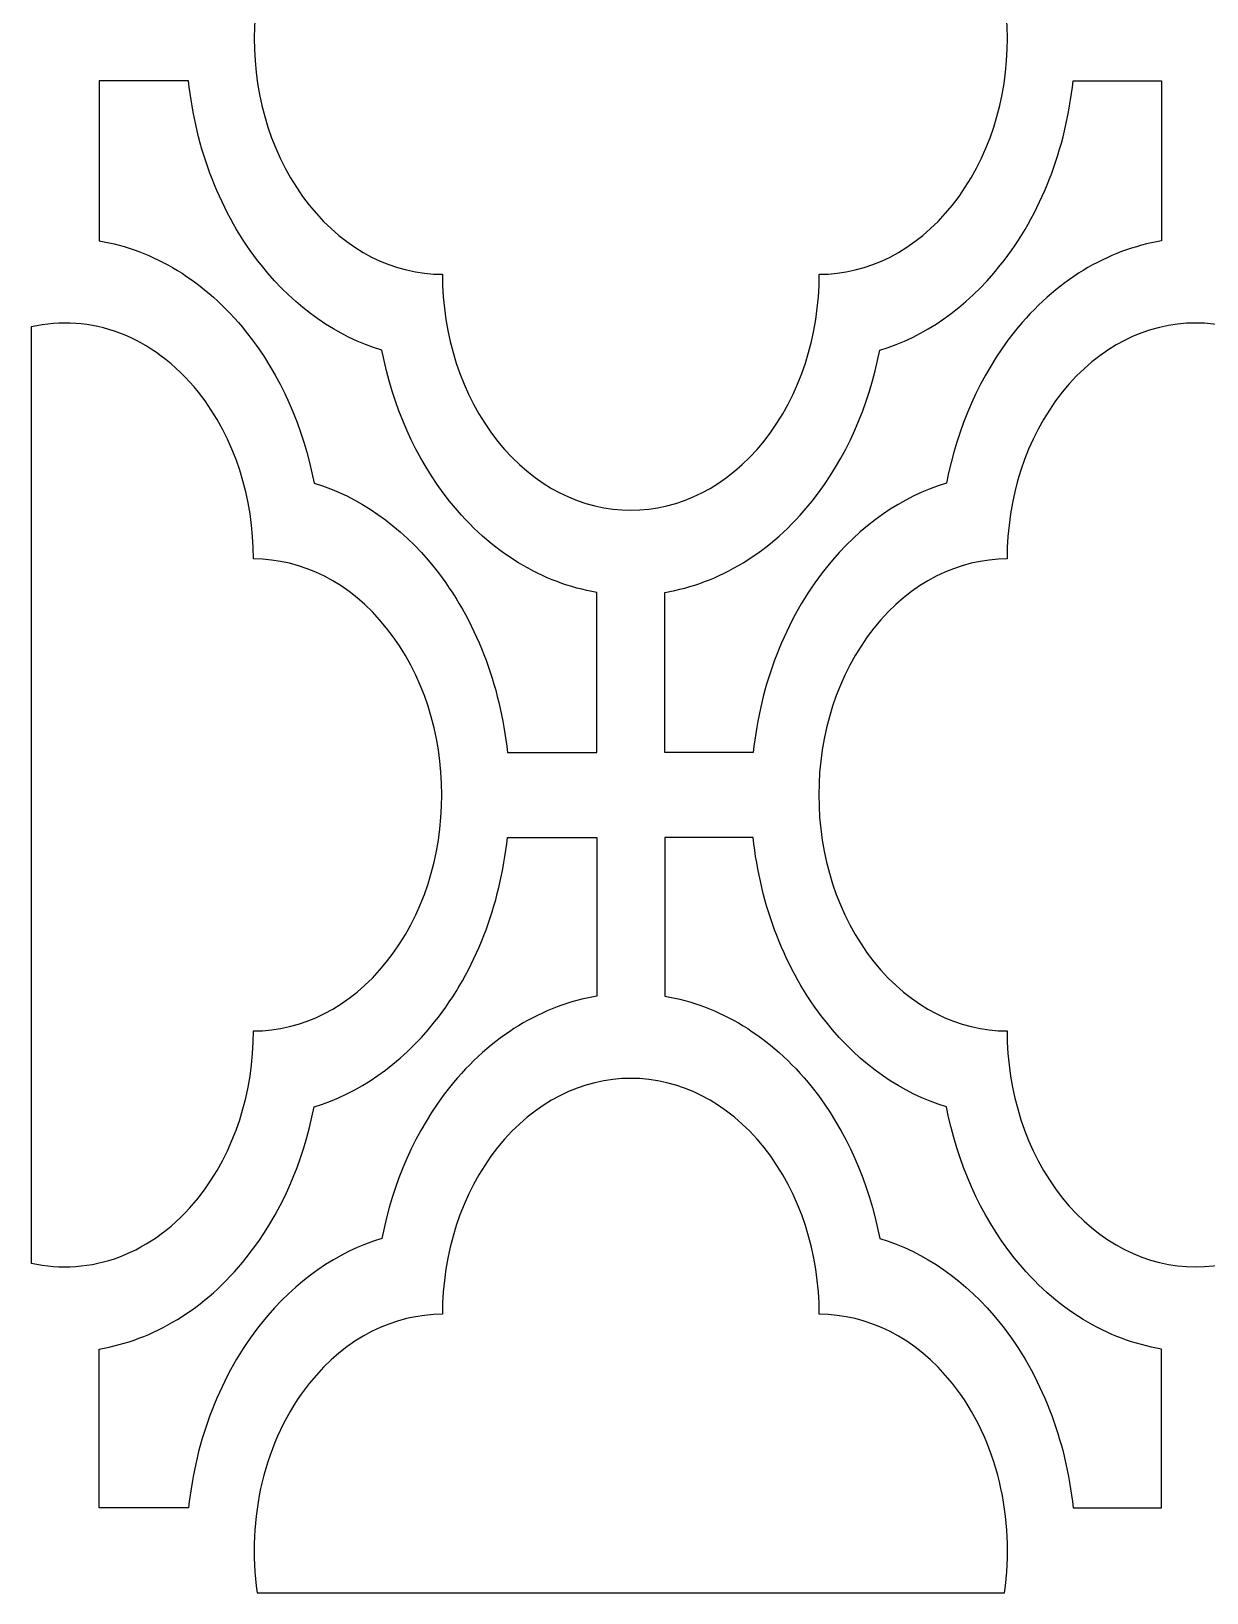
# Model space of a CAD drawing. Header units: centimetres. Extents: x -88 to 88, y -108 to 108.
# Drawn here: x -88.41 to -60.54, y -108.5 to -71.49 of the extents above; entities that cross this region are included whole.
import ezdxf

# ---------------------------------------------------------------- set-up
doc = ezdxf.new("R2010")
doc.units = ezdxf.units.CM
doc.header["$MEASUREMENT"] = 0
doc.layers.add('layer 1', color=7, linetype='Continuous')

msp = doc.modelspace()

# ---------------------------------------------------------------- linework, layer by layer
at = {"layer": 'layer 1', "color": 114}
for points, knots in [([(-78.66422, -66.06932), (-78.66373, -64.63866), (-78.22777, -63.20819), (-77.35632, -62.11689), (-77.35632, -62.11689), (-75.61244, -59.93305), (-72.78399, -59.93306), (-71.04011, -62.11689), (-71.04011, -62.11689), (-70.16868, -63.20819), (-69.7327, -64.63864), (-69.7322, -66.06932), (-69.7322, -66.06932), (-68.58977, -66.06992), (-67.44749, -66.61589), (-66.57605, -67.70718), (-66.57605, -67.70718), (-64.83218, -69.89103), (-64.83218, -73.43306), (-66.57605, -75.6169), (-66.57605, -75.6169), (-67.44743, -76.70812), (-68.58962, -77.25407), (-69.73198, -77.25476), (-69.73198, -77.25476), (-69.73246, -78.68549), (-70.16847, -80.11604), (-71.03995, -81.20739), (-71.03995, -81.20739), (-72.78392, -83.39134), (-75.61251, -83.39132), (-77.35648, -81.20738), (-77.35648, -81.20738), (-78.22795, -80.11604), (-78.66396, -78.68552), (-78.66444, -77.25478), (-78.66444, -77.25478), (-79.8068, -77.2541), (-80.949, -76.70812), (-81.82038, -75.6169), (-81.82038, -75.6169), (-83.56426, -73.43306), (-83.56426, -69.89103), (-81.82038, -67.70718), (-81.82038, -67.70718), (-80.94894, -66.61589), (-79.80667, -66.06992), (-78.66422, -66.06932)], [0, 0, 0, 0, 0.07692308, 0.07692308, 0.07692308, 0.07692308, 0.15384615, 0.15384615, 0.15384615, 0.15384615, 0.23076923, 0.23076923, 0.23076923, 0.23076923, 0.30769231, 0.30769231, 0.30769231, 0.30769231, 0.38461538, 0.38461538, 0.38461538, 0.38461538, 0.46153846, 0.46153846, 0.46153846, 0.46153846, 0.53846154, 0.53846154, 0.53846154, 0.53846154, 0.61538462, 0.61538462, 0.61538462, 0.61538462, 0.69230769, 0.69230769, 0.69230769, 0.69230769, 0.76923077, 0.76923077, 0.76923077, 0.76923077, 0.84615385, 0.84615385, 0.84615385, 0.84615385, 1, 1, 1, 1]), ([(-86.8055, -72.6689), (-86.8055, -72.6689), (-84.68324, -72.66886), (-84.68324, -72.66886), (-84.68324, -72.66886), (-84.51374, -74.26795), (-83.93849, -75.81244), (-82.95751, -77.04091), (-82.95751, -77.04091), (-82.14012, -78.06451), (-81.14753, -78.73537), (-80.10048, -79.05346), (-80.10048, -79.05346), (-79.84649, -80.36462), (-79.31082, -81.60762), (-78.49344, -82.63121), (-78.49344, -82.63121), (-77.51245, -83.85969), (-76.27909, -84.58008), (-75.00213, -84.79234), (-75.00213, -84.79234), (-75.00213, -84.79234), (-75.00213, -88.58664), (-75.00213, -88.58664), (-75.00213, -88.58664), (-75.00213, -88.58664), (-75.00214, -88.58664), (-75.00214, -88.58664), (-75.00214, -88.58664), (-75.00214, -88.58664), (-75.00215, -88.58664), (-75.00215, -88.58664), (-75.00215, -88.58664), (-75.00215, -88.58664), (-77.12436, -88.58669), (-77.12436, -88.58669), (-77.12436, -88.58669), (-77.29382, -86.98751), (-77.86909, -85.44292), (-78.85013, -84.21438), (-78.85013, -84.21438), (-79.6675, -83.19079), (-80.66009, -82.51997), (-81.70711, -82.20189), (-81.70711, -82.20189), (-81.96111, -80.8907), (-82.49681, -79.64768), (-83.31419, -78.62408), (-83.31419, -78.62408), (-84.29518, -77.3956), (-85.52856, -76.67523), (-86.8055, -76.46297), (-86.8055, -76.46297), (-86.8055, -75.19829), (-86.8055, -73.93358), (-86.8055, -72.6689)], [0, 0, 0, 0, 0.06666667, 0.06666667, 0.06666667, 0.06666667, 0.13333333, 0.13333333, 0.13333333, 0.13333333, 0.2, 0.2, 0.2, 0.2, 0.26666667, 0.26666667, 0.26666667, 0.26666667, 0.33333333, 0.33333333, 0.33333333, 0.33333333, 0.4, 0.4, 0.4, 0.4, 0.46666667, 0.46666667, 0.46666667, 0.46666667, 0.53333333, 0.53333333, 0.53333333, 0.53333333, 0.6, 0.6, 0.6, 0.6, 0.66666667, 0.66666667, 0.66666667, 0.66666667, 0.73333333, 0.73333333, 0.73333333, 0.73333333, 0.8, 0.8, 0.8, 0.8, 0.86666667, 0.86666667, 0.86666667, 0.86666667, 1, 1, 1, 1]), ([(-61.61594, -72.66892), (-61.61594, -72.66892), (-63.71315, -72.66892), (-63.71315, -72.66892), (-63.71315, -72.66892), (-63.88266, -74.268), (-64.45796, -75.81246), (-65.43892, -77.04091), (-65.43892, -77.04091), (-66.25629, -78.06449), (-67.24888, -78.73537), (-68.29591, -79.05345), (-68.29591, -79.05345), (-68.54991, -80.36462), (-69.08562, -81.60763), (-69.90298, -82.63121), (-69.90298, -82.63121), (-70.88399, -83.85971), (-72.11736, -84.5801), (-73.39434, -84.79235), (-73.39434, -84.79235), (-73.39434, -84.79235), (-73.38907, -88.58662), (-73.38907, -88.58662), (-73.38907, -88.58662), (-73.38907, -88.58662), (-73.38907, -88.58664), (-73.38907, -88.58664), (-73.38907, -88.58664), (-73.38907, -88.58664), (-71.29708, -88.58664), (-71.29708, -88.58664), (-71.29708, -88.58664), (-71.12757, -86.98756), (-70.55228, -85.4431), (-69.57131, -84.21465), (-69.57131, -84.21465), (-68.75395, -83.19107), (-67.76135, -82.52019), (-66.71433, -82.20211), (-66.71433, -82.20211), (-66.46032, -80.89094), (-65.92462, -79.64793), (-65.10725, -78.62435), (-65.10725, -78.62435), (-64.12624, -77.39584), (-62.89287, -76.67545), (-61.6159, -76.46321), (-61.6159, -76.46321), (-61.61591, -75.25091), (-61.61593, -74.03859), (-61.61594, -72.8263), (-61.61594, -72.8263), (-61.61594, -72.8263), (-61.61594, -72.82551), (-61.61594, -72.82551), (-61.61594, -72.82551), (-61.61594, -72.82551), (-61.61594, -72.66892), (-61.61594, -72.66892)], [0, 0, 0, 0, 0.0625, 0.0625, 0.0625, 0.0625, 0.125, 0.125, 0.125, 0.125, 0.1875, 0.1875, 0.1875, 0.1875, 0.25, 0.25, 0.25, 0.25, 0.3125, 0.3125, 0.3125, 0.3125, 0.375, 0.375, 0.375, 0.375, 0.4375, 0.4375, 0.4375, 0.4375, 0.5, 0.5, 0.5, 0.5, 0.5625, 0.5625, 0.5625, 0.5625, 0.625, 0.625, 0.625, 0.625, 0.6875, 0.6875, 0.6875, 0.6875, 0.75, 0.75, 0.75, 0.75, 0.8125, 0.8125, 0.8125, 0.8125, 0.875, 0.875, 0.875, 0.875, 1, 1, 1, 1]), ([(-56.34601, -95.18624), (-56.3465, -96.6169), (-56.78247, -98.04737), (-57.65391, -99.13866), (-57.65391, -99.13866), (-59.3978, -101.32251), (-62.22624, -101.3225), (-63.97012, -99.13866), (-63.97012, -99.13866), (-64.84155, -98.04737), (-65.27754, -96.61692), (-65.27803, -95.18624), (-65.27803, -95.18624), (-66.42047, -95.18563), (-67.56275, -94.63967), (-68.43418, -93.54838), (-68.43418, -93.54838), (-70.17806, -91.36453), (-70.17806, -87.8225), (-68.43418, -85.63866), (-68.43418, -85.63866), (-67.5628, -84.54744), (-66.42062, -84.00148), (-65.27825, -84.0008), (-65.27825, -84.0008), (-65.27777, -82.57006), (-64.84177, -81.13952), (-63.97028, -80.04816), (-63.97028, -80.04816), (-62.22632, -77.86421), (-59.39773, -77.86424), (-57.65376, -80.04817), (-57.65376, -80.04817), (-56.78228, -81.13952), (-56.34628, -82.57004), (-56.3458, -84.00078), (-56.3458, -84.00078), (-55.20343, -84.00146), (-54.06124, -84.54744), (-53.18986, -85.63866), (-53.18986, -85.63866), (-51.44597, -87.8225), (-51.44597, -91.36453), (-53.18986, -93.54838), (-53.18986, -93.54838), (-54.06129, -94.63967), (-55.20357, -95.18563), (-56.34601, -95.18624)], [0, 0, 0, 0, 0.07692308, 0.07692308, 0.07692308, 0.07692308, 0.15384615, 0.15384615, 0.15384615, 0.15384615, 0.23076923, 0.23076923, 0.23076923, 0.23076923, 0.30769231, 0.30769231, 0.30769231, 0.30769231, 0.38461538, 0.38461538, 0.38461538, 0.38461538, 0.46153846, 0.46153846, 0.46153846, 0.46153846, 0.53846154, 0.53846154, 0.53846154, 0.53846154, 0.61538462, 0.61538462, 0.61538462, 0.61538462, 0.69230769, 0.69230769, 0.69230769, 0.69230769, 0.76923077, 0.76923077, 0.76923077, 0.76923077, 0.84615385, 0.84615385, 0.84615385, 0.84615385, 1, 1, 1, 1]), ([(-88.41334, -100.68574), (-88.41334, -100.68574), (-88.41334, -78.50101), (-88.41334, -78.50101), (-88.41334, -78.50101), (-87.01969, -78.18337), (-85.52857, -78.69907), (-84.45132, -80.0481), (-84.45132, -80.0481), (-83.57989, -81.13939), (-83.1439, -82.56984), (-83.14341, -84.00052), (-83.14341, -84.00052), (-82.00097, -84.00113), (-80.85869, -84.54709), (-79.98726, -85.63838), (-79.98726, -85.63838), (-78.24338, -87.82223), (-78.24338, -91.36426), (-79.98726, -93.5481), (-79.98726, -93.5481), (-80.85864, -94.63932), (-82.00082, -95.18528), (-83.14319, -95.18596), (-83.14319, -95.18596), (-83.14367, -96.6167), (-83.57967, -98.04724), (-84.45116, -99.1386), (-84.45116, -99.1386), (-85.52845, -100.48768), (-87.01962, -101.00337), (-88.41334, -100.68574)], [0, 0, 0, 0, 0.11111111, 0.11111111, 0.11111111, 0.11111111, 0.22222222, 0.22222222, 0.22222222, 0.22222222, 0.33333333, 0.33333333, 0.33333333, 0.33333333, 0.44444444, 0.44444444, 0.44444444, 0.44444444, 0.55555556, 0.55555556, 0.55555556, 0.55555556, 0.66666667, 0.66666667, 0.66666667, 0.66666667, 0.77777778, 0.77777778, 0.77777778, 0.77777778, 1, 1, 1, 1]), ([(-86.8008, -106.48652), (-86.8008, -106.48652), (-84.68328, -106.48652), (-84.68328, -106.48652), (-84.68328, -106.48652), (-84.51377, -104.88744), (-83.93847, -103.34298), (-82.95751, -102.11453), (-82.95751, -102.11453), (-82.14014, -101.09095), (-81.14755, -100.42007), (-80.10052, -100.10199), (-80.10052, -100.10199), (-79.84652, -98.79082), (-79.31081, -97.54781), (-78.49344, -96.52423), (-78.49344, -96.52423), (-77.51244, -95.29573), (-76.27907, -94.57533), (-75.00209, -94.36309), (-75.00209, -94.36309), (-75.00209, -94.36309), (-75.00214, -90.60012), (-75.00214, -90.60012), (-75.00214, -90.60012), (-75.00214, -90.60012), (-77.12436, -90.60012), (-77.12436, -90.60012), (-77.12436, -90.60012), (-77.29387, -92.1992), (-77.86916, -93.74366), (-78.85013, -94.97211), (-78.85013, -94.97211), (-79.66749, -95.99569), (-80.66009, -96.66657), (-81.70711, -96.98465), (-81.70711, -96.98465), (-81.96112, -98.29582), (-82.49682, -99.53883), (-83.31419, -100.56241), (-83.31419, -100.56241), (-84.2952, -101.79092), (-85.52857, -102.51131), (-86.80554, -102.72355), (-86.80554, -102.72355), (-86.80553, -103.97794), (-86.80676, -105.23217), (-86.8008, -106.48652)], [0, 0, 0, 0, 0.07692308, 0.07692308, 0.07692308, 0.07692308, 0.15384615, 0.15384615, 0.15384615, 0.15384615, 0.23076923, 0.23076923, 0.23076923, 0.23076923, 0.30769231, 0.30769231, 0.30769231, 0.30769231, 0.38461538, 0.38461538, 0.38461538, 0.38461538, 0.46153846, 0.46153846, 0.46153846, 0.46153846, 0.53846154, 0.53846154, 0.53846154, 0.53846154, 0.61538462, 0.61538462, 0.61538462, 0.61538462, 0.69230769, 0.69230769, 0.69230769, 0.69230769, 0.76923077, 0.76923077, 0.76923077, 0.76923077, 0.84615385, 0.84615385, 0.84615385, 0.84615385, 1, 1, 1, 1]), ([(-61.61594, -106.48653), (-61.61594, -106.48653), (-63.71319, -106.48657), (-63.71319, -106.48657), (-63.71319, -106.48657), (-63.88269, -104.88749), (-64.45794, -103.343), (-65.43892, -102.11453), (-65.43892, -102.11453), (-66.25631, -101.09093), (-67.2489, -100.42007), (-68.29594, -100.10198), (-68.29594, -100.10198), (-68.54994, -98.79082), (-69.08561, -97.54782), (-69.90298, -96.52423), (-69.90298, -96.52423), (-70.88397, -95.29575), (-72.11733, -94.57536), (-73.3943, -94.3631), (-73.3943, -94.3631), (-73.3943, -94.3631), (-73.39429, -90.60011), (-73.39429, -90.60011), (-73.39429, -90.60011), (-73.39429, -90.60011), (-73.39428, -90.60011), (-73.39428, -90.60011), (-73.39428, -90.60011), (-73.39428, -90.60011), (-71.29708, -90.60007), (-71.29708, -90.60007), (-71.29708, -90.60007), (-71.12762, -92.19925), (-70.55235, -93.74384), (-69.57131, -94.97238), (-69.57131, -94.97238), (-68.75394, -95.99597), (-67.76135, -96.66679), (-66.71433, -96.98487), (-66.71433, -96.98487), (-66.46033, -98.29606), (-65.92463, -99.53908), (-65.10725, -100.56268), (-65.10725, -100.56268), (-64.12626, -101.79116), (-62.89288, -102.51153), (-61.61594, -102.72379), (-61.61594, -102.72379), (-61.61594, -102.72379), (-61.61594, -105.44618), (-61.61594, -105.44618), (-61.61594, -105.44618), (-61.61594, -105.44618), (-61.61594, -105.45366), (-61.61594, -105.45366), (-61.61594, -105.45366), (-61.61594, -105.45366), (-61.61594, -106.48653), (-61.61594, -106.48653)], [0, 0, 0, 0, 0.0625, 0.0625, 0.0625, 0.0625, 0.125, 0.125, 0.125, 0.125, 0.1875, 0.1875, 0.1875, 0.1875, 0.25, 0.25, 0.25, 0.25, 0.3125, 0.3125, 0.3125, 0.3125, 0.375, 0.375, 0.375, 0.375, 0.4375, 0.4375, 0.4375, 0.4375, 0.5, 0.5, 0.5, 0.5, 0.5625, 0.5625, 0.5625, 0.5625, 0.625, 0.625, 0.625, 0.625, 0.6875, 0.6875, 0.6875, 0.6875, 0.75, 0.75, 0.75, 0.75, 0.8125, 0.8125, 0.8125, 0.8125, 0.875, 0.875, 0.875, 0.875, 1, 1, 1, 1]), ([(-65.34063, -108.49999), (-65.34063, -108.49999), (-83.05579, -108.49999), (-83.05579, -108.49999), (-83.05579, -108.49999), (-83.30939, -106.75477), (-82.89759, -104.88752), (-81.82038, -103.53854), (-81.82038, -103.53854), (-80.949, -102.44732), (-79.80681, -101.90137), (-78.66445, -101.90068), (-78.66445, -101.90068), (-78.66397, -100.46995), (-78.22796, -99.0394), (-77.35648, -97.94805), (-77.35648, -97.94805), (-75.61251, -95.7641), (-72.78392, -95.76412), (-71.03995, -97.94806), (-71.03995, -97.94806), (-70.16848, -99.0394), (-69.73247, -100.46992), (-69.73199, -101.90066), (-69.73199, -101.90066), (-68.58963, -101.90134), (-67.44743, -102.44733), (-66.57605, -103.53854), (-66.57605, -103.53854), (-65.49884, -104.88752), (-65.08703, -106.75477), (-65.34063, -108.49999)], [0, 0, 0, 0, 0.11111111, 0.11111111, 0.11111111, 0.11111111, 0.22222222, 0.22222222, 0.22222222, 0.22222222, 0.33333333, 0.33333333, 0.33333333, 0.33333333, 0.44444444, 0.44444444, 0.44444444, 0.44444444, 0.55555556, 0.55555556, 0.55555556, 0.55555556, 0.66666667, 0.66666667, 0.66666667, 0.66666667, 0.77777778, 0.77777778, 0.77777778, 0.77777778, 1, 1, 1, 1])]:
    msp.add_open_spline(points, degree=3, knots=knots, dxfattribs=at)
at = {"layer": 'layer 1', "color": 250, "lineweight": 9}
for points, knots in [([(-78.66422, -66.06932), (-78.66373, -64.63866), (-78.22777, -63.20819), (-77.35632, -62.11689), (-77.35632, -62.11689), (-75.61244, -59.93305), (-72.78399, -59.93306), (-71.04011, -62.11689), (-71.04011, -62.11689), (-70.16868, -63.20819), (-69.7327, -64.63864), (-69.7322, -66.06932), (-69.7322, -66.06932), (-68.58977, -66.06992), (-67.44749, -66.61589), (-66.57605, -67.70718), (-66.57605, -67.70718), (-64.83218, -69.89103), (-64.83218, -73.43306), (-66.57605, -75.6169), (-66.57605, -75.6169), (-67.44743, -76.70812), (-68.58962, -77.25407), (-69.73198, -77.25476), (-69.73198, -77.25476), (-69.73246, -78.68549), (-70.16847, -80.11604), (-71.03995, -81.20739), (-71.03995, -81.20739), (-72.78392, -83.39134), (-75.61251, -83.39132), (-77.35648, -81.20738), (-77.35648, -81.20738), (-78.22795, -80.11604), (-78.66396, -78.68552), (-78.66444, -77.25478), (-78.66444, -77.25478), (-79.8068, -77.2541), (-80.949, -76.70812), (-81.82038, -75.6169), (-81.82038, -75.6169), (-83.56426, -73.43306), (-83.56426, -69.89103), (-81.82038, -67.70718), (-81.82038, -67.70718), (-80.94894, -66.61589), (-79.80667, -66.06992), (-78.66422, -66.06932)], [0, 0, 0, 0, 0.07692308, 0.07692308, 0.07692308, 0.07692308, 0.15384615, 0.15384615, 0.15384615, 0.15384615, 0.23076923, 0.23076923, 0.23076923, 0.23076923, 0.30769231, 0.30769231, 0.30769231, 0.30769231, 0.38461538, 0.38461538, 0.38461538, 0.38461538, 0.46153846, 0.46153846, 0.46153846, 0.46153846, 0.53846154, 0.53846154, 0.53846154, 0.53846154, 0.61538462, 0.61538462, 0.61538462, 0.61538462, 0.69230769, 0.69230769, 0.69230769, 0.69230769, 0.76923077, 0.76923077, 0.76923077, 0.76923077, 0.84615385, 0.84615385, 0.84615385, 0.84615385, 1, 1, 1, 1]), ([(-86.8055, -72.6689), (-86.8055, -72.6689), (-84.68324, -72.66886), (-84.68324, -72.66886), (-84.68324, -72.66886), (-84.51374, -74.26795), (-83.93849, -75.81244), (-82.95751, -77.04091), (-82.95751, -77.04091), (-82.14012, -78.06451), (-81.14753, -78.73537), (-80.10048, -79.05346), (-80.10048, -79.05346), (-79.84649, -80.36462), (-79.31082, -81.60762), (-78.49344, -82.63121), (-78.49344, -82.63121), (-77.51245, -83.85969), (-76.27909, -84.58008), (-75.00213, -84.79234), (-75.00213, -84.79234), (-75.00213, -84.79234), (-75.00213, -88.58664), (-75.00213, -88.58664), (-75.00213, -88.58664), (-75.00213, -88.58664), (-75.00214, -88.58664), (-75.00214, -88.58664), (-75.00214, -88.58664), (-75.00214, -88.58664), (-75.00215, -88.58664), (-75.00215, -88.58664), (-75.00215, -88.58664), (-75.00215, -88.58664), (-77.12436, -88.58669), (-77.12436, -88.58669), (-77.12436, -88.58669), (-77.29382, -86.98751), (-77.86909, -85.44292), (-78.85013, -84.21438), (-78.85013, -84.21438), (-79.6675, -83.19079), (-80.66009, -82.51997), (-81.70711, -82.20189), (-81.70711, -82.20189), (-81.96111, -80.8907), (-82.49681, -79.64768), (-83.31419, -78.62408), (-83.31419, -78.62408), (-84.29518, -77.3956), (-85.52856, -76.67523), (-86.8055, -76.46297), (-86.8055, -76.46297), (-86.8055, -75.19829), (-86.8055, -73.93358), (-86.8055, -72.6689)], [0, 0, 0, 0, 0.06666667, 0.06666667, 0.06666667, 0.06666667, 0.13333333, 0.13333333, 0.13333333, 0.13333333, 0.2, 0.2, 0.2, 0.2, 0.26666667, 0.26666667, 0.26666667, 0.26666667, 0.33333333, 0.33333333, 0.33333333, 0.33333333, 0.4, 0.4, 0.4, 0.4, 0.46666667, 0.46666667, 0.46666667, 0.46666667, 0.53333333, 0.53333333, 0.53333333, 0.53333333, 0.6, 0.6, 0.6, 0.6, 0.66666667, 0.66666667, 0.66666667, 0.66666667, 0.73333333, 0.73333333, 0.73333333, 0.73333333, 0.8, 0.8, 0.8, 0.8, 0.86666667, 0.86666667, 0.86666667, 0.86666667, 1, 1, 1, 1]), ([(-61.61594, -72.66892), (-61.61594, -72.66892), (-63.71315, -72.66892), (-63.71315, -72.66892), (-63.71315, -72.66892), (-63.88266, -74.268), (-64.45796, -75.81246), (-65.43892, -77.04091), (-65.43892, -77.04091), (-66.25629, -78.06449), (-67.24888, -78.73537), (-68.29591, -79.05345), (-68.29591, -79.05345), (-68.54991, -80.36462), (-69.08562, -81.60763), (-69.90298, -82.63121), (-69.90298, -82.63121), (-70.88399, -83.85971), (-72.11736, -84.5801), (-73.39434, -84.79235), (-73.39434, -84.79235), (-73.39434, -84.79235), (-73.38907, -88.58662), (-73.38907, -88.58662), (-73.38907, -88.58662), (-73.38907, -88.58662), (-73.38907, -88.58664), (-73.38907, -88.58664), (-73.38907, -88.58664), (-73.38907, -88.58664), (-71.29708, -88.58664), (-71.29708, -88.58664), (-71.29708, -88.58664), (-71.12757, -86.98756), (-70.55228, -85.4431), (-69.57131, -84.21465), (-69.57131, -84.21465), (-68.75395, -83.19107), (-67.76135, -82.52019), (-66.71433, -82.20211), (-66.71433, -82.20211), (-66.46032, -80.89094), (-65.92462, -79.64793), (-65.10725, -78.62435), (-65.10725, -78.62435), (-64.12624, -77.39584), (-62.89287, -76.67545), (-61.6159, -76.46321), (-61.6159, -76.46321), (-61.61591, -75.25091), (-61.61593, -74.03859), (-61.61594, -72.8263), (-61.61594, -72.8263), (-61.61594, -72.8263), (-61.61594, -72.82551), (-61.61594, -72.82551), (-61.61594, -72.82551), (-61.61594, -72.82551), (-61.61594, -72.66892), (-61.61594, -72.66892)], [0, 0, 0, 0, 0.0625, 0.0625, 0.0625, 0.0625, 0.125, 0.125, 0.125, 0.125, 0.1875, 0.1875, 0.1875, 0.1875, 0.25, 0.25, 0.25, 0.25, 0.3125, 0.3125, 0.3125, 0.3125, 0.375, 0.375, 0.375, 0.375, 0.4375, 0.4375, 0.4375, 0.4375, 0.5, 0.5, 0.5, 0.5, 0.5625, 0.5625, 0.5625, 0.5625, 0.625, 0.625, 0.625, 0.625, 0.6875, 0.6875, 0.6875, 0.6875, 0.75, 0.75, 0.75, 0.75, 0.8125, 0.8125, 0.8125, 0.8125, 0.875, 0.875, 0.875, 0.875, 1, 1, 1, 1]), ([(-56.34601, -95.18624), (-56.3465, -96.6169), (-56.78247, -98.04737), (-57.65391, -99.13866), (-57.65391, -99.13866), (-59.3978, -101.32251), (-62.22624, -101.3225), (-63.97012, -99.13866), (-63.97012, -99.13866), (-64.84155, -98.04737), (-65.27754, -96.61692), (-65.27803, -95.18624), (-65.27803, -95.18624), (-66.42047, -95.18563), (-67.56275, -94.63967), (-68.43418, -93.54838), (-68.43418, -93.54838), (-70.17806, -91.36453), (-70.17806, -87.8225), (-68.43418, -85.63866), (-68.43418, -85.63866), (-67.5628, -84.54744), (-66.42062, -84.00148), (-65.27825, -84.0008), (-65.27825, -84.0008), (-65.27777, -82.57006), (-64.84177, -81.13952), (-63.97028, -80.04816), (-63.97028, -80.04816), (-62.22632, -77.86421), (-59.39773, -77.86424), (-57.65376, -80.04817), (-57.65376, -80.04817), (-56.78228, -81.13952), (-56.34628, -82.57004), (-56.3458, -84.00078), (-56.3458, -84.00078), (-55.20343, -84.00146), (-54.06124, -84.54744), (-53.18986, -85.63866), (-53.18986, -85.63866), (-51.44597, -87.8225), (-51.44597, -91.36453), (-53.18986, -93.54838), (-53.18986, -93.54838), (-54.06129, -94.63967), (-55.20357, -95.18563), (-56.34601, -95.18624)], [0, 0, 0, 0, 0.07692308, 0.07692308, 0.07692308, 0.07692308, 0.15384615, 0.15384615, 0.15384615, 0.15384615, 0.23076923, 0.23076923, 0.23076923, 0.23076923, 0.30769231, 0.30769231, 0.30769231, 0.30769231, 0.38461538, 0.38461538, 0.38461538, 0.38461538, 0.46153846, 0.46153846, 0.46153846, 0.46153846, 0.53846154, 0.53846154, 0.53846154, 0.53846154, 0.61538462, 0.61538462, 0.61538462, 0.61538462, 0.69230769, 0.69230769, 0.69230769, 0.69230769, 0.76923077, 0.76923077, 0.76923077, 0.76923077, 0.84615385, 0.84615385, 0.84615385, 0.84615385, 1, 1, 1, 1]), ([(-88.41334, -100.68574), (-88.41334, -100.68574), (-88.41334, -78.50101), (-88.41334, -78.50101), (-88.41334, -78.50101), (-87.01969, -78.18337), (-85.52857, -78.69907), (-84.45132, -80.0481), (-84.45132, -80.0481), (-83.57989, -81.13939), (-83.1439, -82.56984), (-83.14341, -84.00052), (-83.14341, -84.00052), (-82.00097, -84.00113), (-80.85869, -84.54709), (-79.98726, -85.63838), (-79.98726, -85.63838), (-78.24338, -87.82223), (-78.24338, -91.36426), (-79.98726, -93.5481), (-79.98726, -93.5481), (-80.85864, -94.63932), (-82.00082, -95.18528), (-83.14319, -95.18596), (-83.14319, -95.18596), (-83.14367, -96.6167), (-83.57967, -98.04724), (-84.45116, -99.1386), (-84.45116, -99.1386), (-85.52845, -100.48768), (-87.01962, -101.00337), (-88.41334, -100.68574)], [0, 0, 0, 0, 0.11111111, 0.11111111, 0.11111111, 0.11111111, 0.22222222, 0.22222222, 0.22222222, 0.22222222, 0.33333333, 0.33333333, 0.33333333, 0.33333333, 0.44444444, 0.44444444, 0.44444444, 0.44444444, 0.55555556, 0.55555556, 0.55555556, 0.55555556, 0.66666667, 0.66666667, 0.66666667, 0.66666667, 0.77777778, 0.77777778, 0.77777778, 0.77777778, 1, 1, 1, 1]), ([(-86.8008, -106.48652), (-86.8008, -106.48652), (-84.68328, -106.48652), (-84.68328, -106.48652), (-84.68328, -106.48652), (-84.51377, -104.88744), (-83.93847, -103.34298), (-82.95751, -102.11453), (-82.95751, -102.11453), (-82.14014, -101.09095), (-81.14755, -100.42007), (-80.10052, -100.10199), (-80.10052, -100.10199), (-79.84652, -98.79082), (-79.31081, -97.54781), (-78.49344, -96.52423), (-78.49344, -96.52423), (-77.51244, -95.29573), (-76.27907, -94.57533), (-75.00209, -94.36309), (-75.00209, -94.36309), (-75.00209, -94.36309), (-75.00214, -90.60012), (-75.00214, -90.60012), (-75.00214, -90.60012), (-75.00214, -90.60012), (-77.12436, -90.60012), (-77.12436, -90.60012), (-77.12436, -90.60012), (-77.29387, -92.1992), (-77.86916, -93.74366), (-78.85013, -94.97211), (-78.85013, -94.97211), (-79.66749, -95.99569), (-80.66009, -96.66657), (-81.70711, -96.98465), (-81.70711, -96.98465), (-81.96112, -98.29582), (-82.49682, -99.53883), (-83.31419, -100.56241), (-83.31419, -100.56241), (-84.2952, -101.79092), (-85.52857, -102.51131), (-86.80554, -102.72355), (-86.80554, -102.72355), (-86.80553, -103.97794), (-86.80676, -105.23217), (-86.8008, -106.48652)], [0, 0, 0, 0, 0.07692308, 0.07692308, 0.07692308, 0.07692308, 0.15384615, 0.15384615, 0.15384615, 0.15384615, 0.23076923, 0.23076923, 0.23076923, 0.23076923, 0.30769231, 0.30769231, 0.30769231, 0.30769231, 0.38461538, 0.38461538, 0.38461538, 0.38461538, 0.46153846, 0.46153846, 0.46153846, 0.46153846, 0.53846154, 0.53846154, 0.53846154, 0.53846154, 0.61538462, 0.61538462, 0.61538462, 0.61538462, 0.69230769, 0.69230769, 0.69230769, 0.69230769, 0.76923077, 0.76923077, 0.76923077, 0.76923077, 0.84615385, 0.84615385, 0.84615385, 0.84615385, 1, 1, 1, 1]), ([(-61.61594, -106.48653), (-61.61594, -106.48653), (-63.71319, -106.48657), (-63.71319, -106.48657), (-63.71319, -106.48657), (-63.88269, -104.88749), (-64.45794, -103.343), (-65.43892, -102.11453), (-65.43892, -102.11453), (-66.25631, -101.09093), (-67.2489, -100.42007), (-68.29594, -100.10198), (-68.29594, -100.10198), (-68.54994, -98.79082), (-69.08561, -97.54782), (-69.90298, -96.52423), (-69.90298, -96.52423), (-70.88397, -95.29575), (-72.11733, -94.57536), (-73.3943, -94.3631), (-73.3943, -94.3631), (-73.3943, -94.3631), (-73.39429, -90.60011), (-73.39429, -90.60011), (-73.39429, -90.60011), (-73.39429, -90.60011), (-73.39428, -90.60011), (-73.39428, -90.60011), (-73.39428, -90.60011), (-73.39428, -90.60011), (-71.29708, -90.60007), (-71.29708, -90.60007), (-71.29708, -90.60007), (-71.12762, -92.19925), (-70.55235, -93.74384), (-69.57131, -94.97238), (-69.57131, -94.97238), (-68.75394, -95.99597), (-67.76135, -96.66679), (-66.71433, -96.98487), (-66.71433, -96.98487), (-66.46033, -98.29606), (-65.92463, -99.53908), (-65.10725, -100.56268), (-65.10725, -100.56268), (-64.12626, -101.79116), (-62.89288, -102.51153), (-61.61594, -102.72379), (-61.61594, -102.72379), (-61.61594, -102.72379), (-61.61594, -105.44618), (-61.61594, -105.44618), (-61.61594, -105.44618), (-61.61594, -105.44618), (-61.61594, -105.45366), (-61.61594, -105.45366), (-61.61594, -105.45366), (-61.61594, -105.45366), (-61.61594, -106.48653), (-61.61594, -106.48653)], [0, 0, 0, 0, 0.0625, 0.0625, 0.0625, 0.0625, 0.125, 0.125, 0.125, 0.125, 0.1875, 0.1875, 0.1875, 0.1875, 0.25, 0.25, 0.25, 0.25, 0.3125, 0.3125, 0.3125, 0.3125, 0.375, 0.375, 0.375, 0.375, 0.4375, 0.4375, 0.4375, 0.4375, 0.5, 0.5, 0.5, 0.5, 0.5625, 0.5625, 0.5625, 0.5625, 0.625, 0.625, 0.625, 0.625, 0.6875, 0.6875, 0.6875, 0.6875, 0.75, 0.75, 0.75, 0.75, 0.8125, 0.8125, 0.8125, 0.8125, 0.875, 0.875, 0.875, 0.875, 1, 1, 1, 1]), ([(-65.34063, -108.49999), (-65.34063, -108.49999), (-83.05579, -108.49999), (-83.05579, -108.49999), (-83.05579, -108.49999), (-83.30939, -106.75477), (-82.89759, -104.88752), (-81.82038, -103.53854), (-81.82038, -103.53854), (-80.949, -102.44732), (-79.80681, -101.90137), (-78.66445, -101.90068), (-78.66445, -101.90068), (-78.66397, -100.46995), (-78.22796, -99.0394), (-77.35648, -97.94805), (-77.35648, -97.94805), (-75.61251, -95.7641), (-72.78392, -95.76412), (-71.03995, -97.94806), (-71.03995, -97.94806), (-70.16848, -99.0394), (-69.73247, -100.46992), (-69.73199, -101.90066), (-69.73199, -101.90066), (-68.58963, -101.90134), (-67.44743, -102.44733), (-66.57605, -103.53854), (-66.57605, -103.53854), (-65.49884, -104.88752), (-65.08703, -106.75477), (-65.34063, -108.49999)], [0, 0, 0, 0, 0.11111111, 0.11111111, 0.11111111, 0.11111111, 0.22222222, 0.22222222, 0.22222222, 0.22222222, 0.33333333, 0.33333333, 0.33333333, 0.33333333, 0.44444444, 0.44444444, 0.44444444, 0.44444444, 0.55555556, 0.55555556, 0.55555556, 0.55555556, 0.66666667, 0.66666667, 0.66666667, 0.66666667, 0.77777778, 0.77777778, 0.77777778, 0.77777778, 1, 1, 1, 1])]:
    msp.add_open_spline(points, degree=3, knots=knots, dxfattribs=at)

doc.saveas('drawing.dxf')
